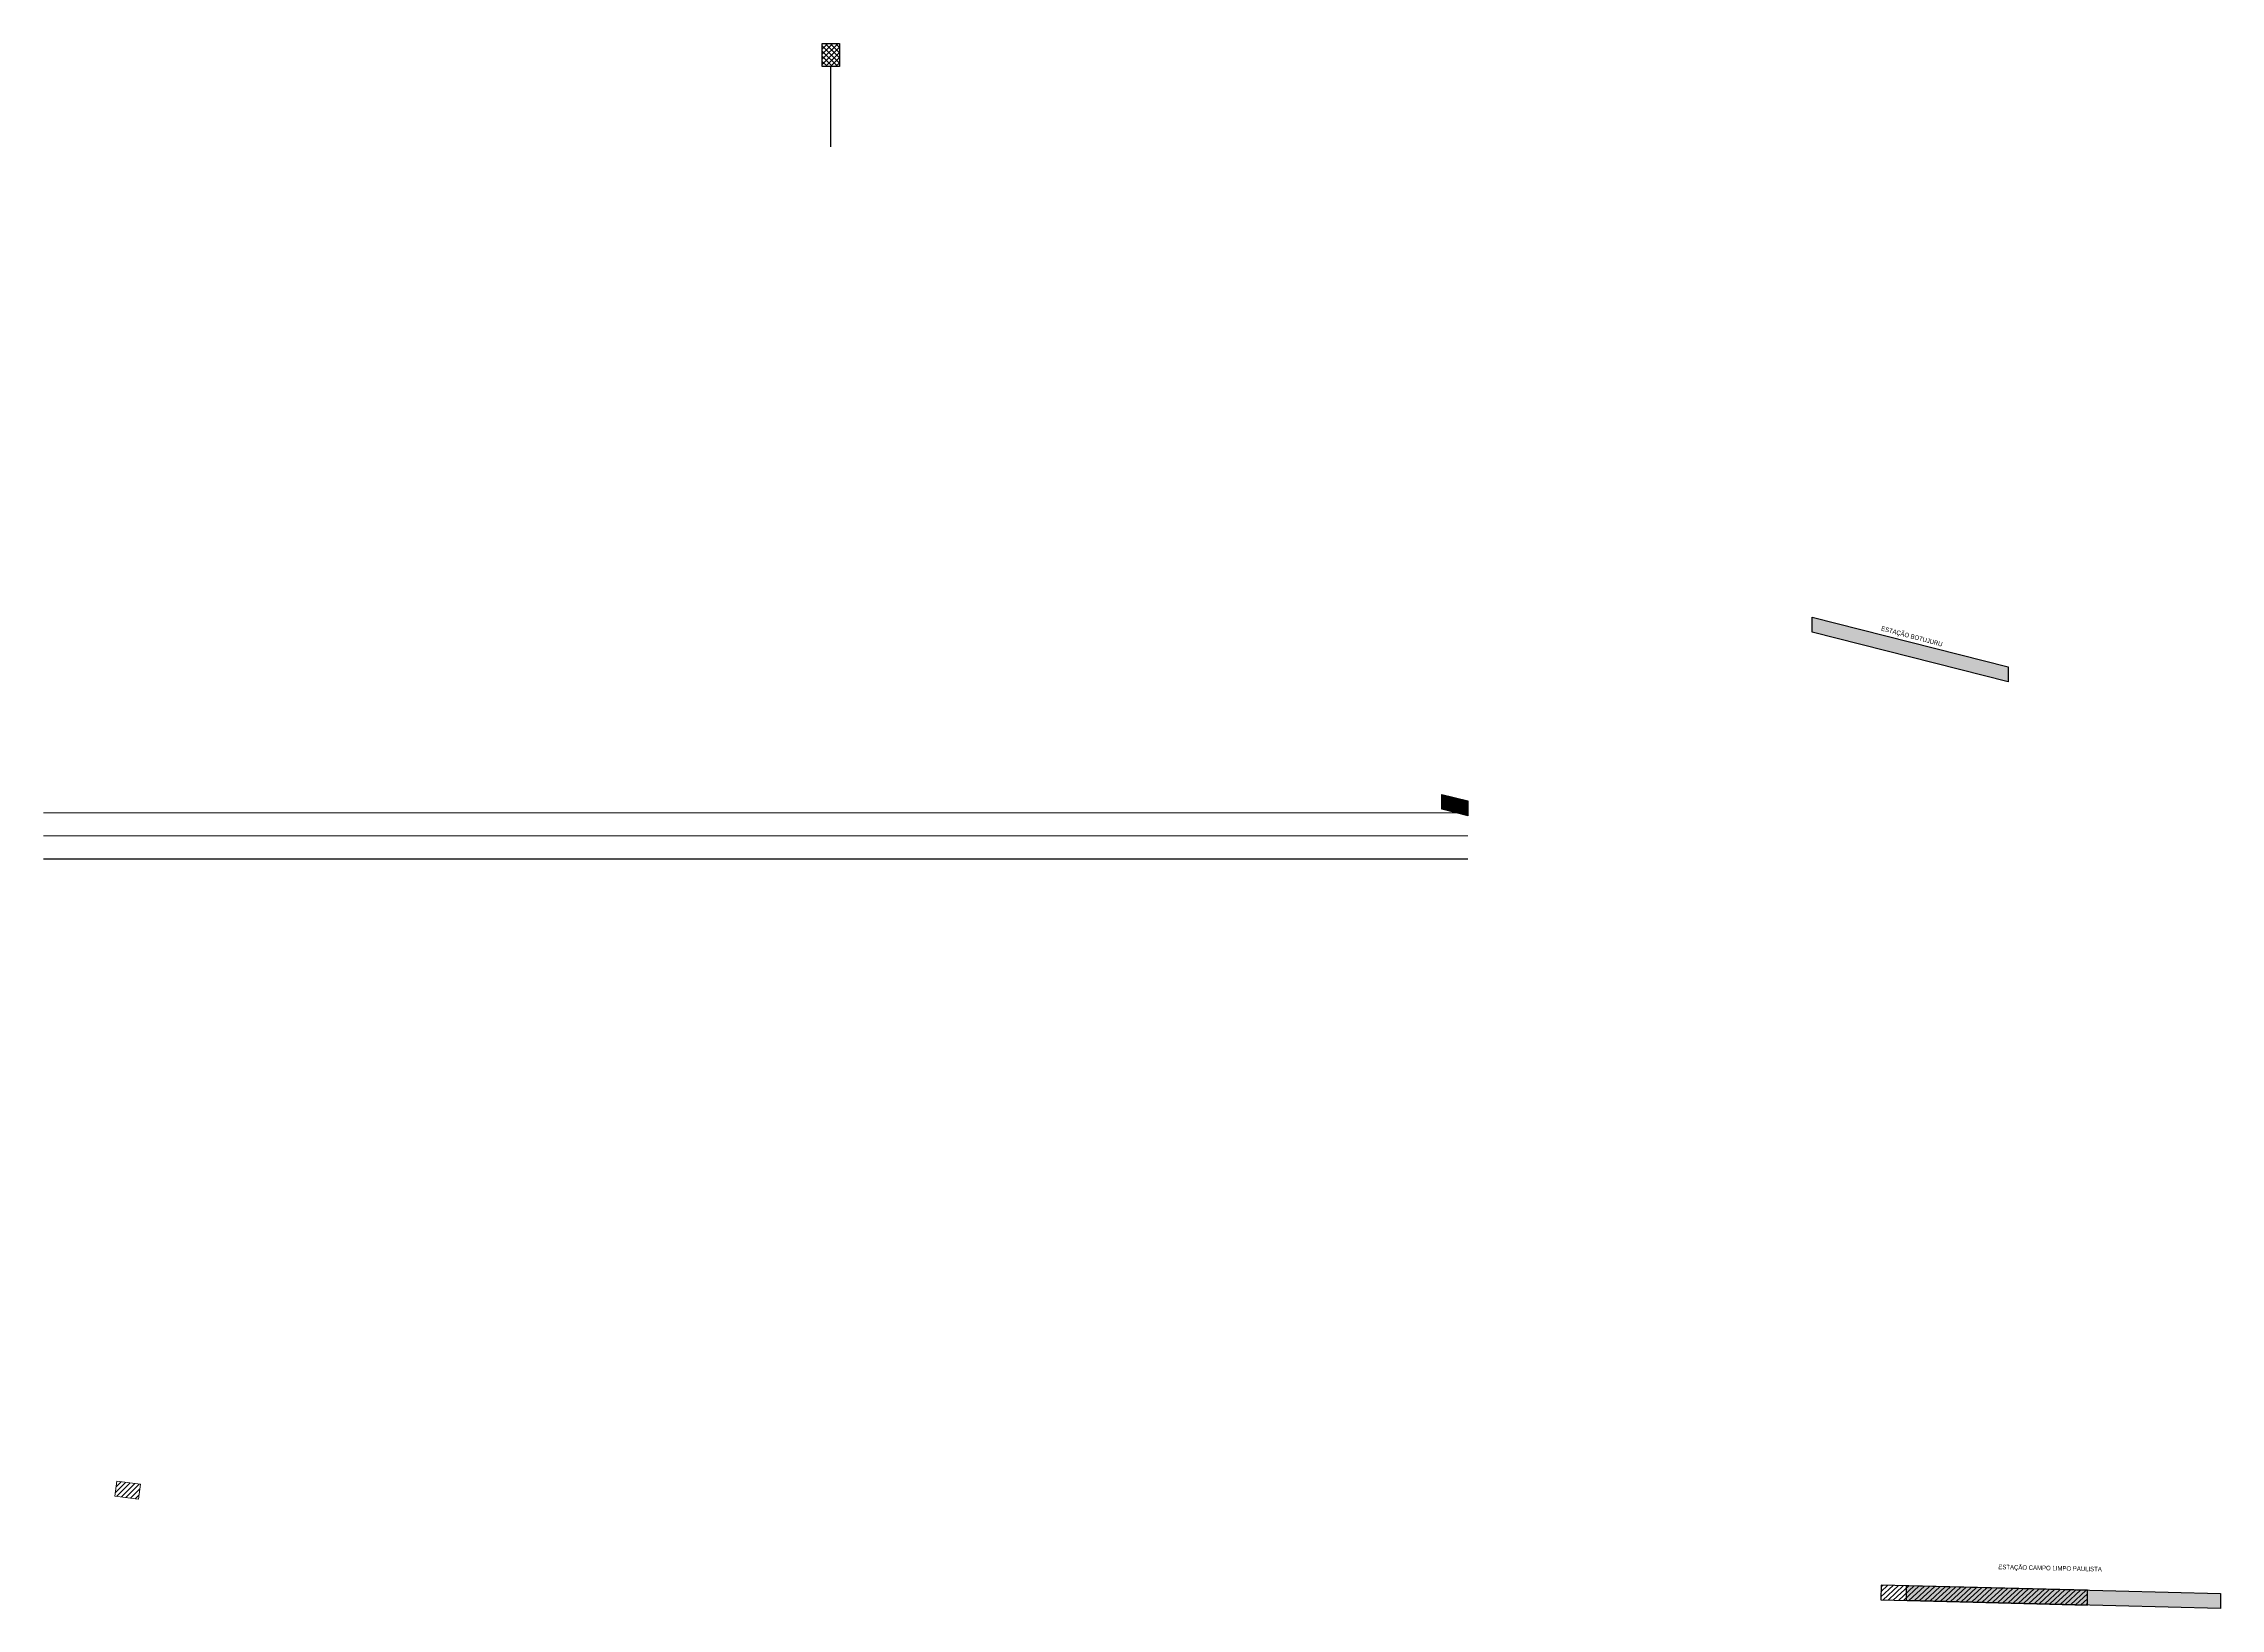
# Model space of a CAD drawing. Header units: metres. Extents: x 307545 to 341809, y 7387092 to 7434457.
# Drawn here: x 337500 to 339395, y 7389387 to 7390750 of the extents above; entities that cross this region are included whole.
import ezdxf

# ---------------------------------------------------------------- set-up
doc = ezdxf.new("R2010")
doc.units = ezdxf.units.M
doc.header["$LTSCALE"] = 10
doc.layers.add('F-VT-MALHA', color=8, linetype='Continuous', lineweight=0)
doc.layers.add('F-VT-OAE', color=10, linetype='Continuous', lineweight=0)
for name, color, linetype in [('U-VT-PLATAFORMA', 2, 'Continuous'), ('U-VT-PLATAFORMA EXISTENTE', 252, 'Continuous'), ('U-VT-PLATAFORMA PROJETADA', 3, 'Continuous'), ('U-VT-VIADUTO-EXISTENTE', 252, 'Continuous')]:
    doc.layers.add(name, color=color, linetype=linetype)
doc.styles.add('DIM', font='arial.ttf', dxfattribs={"width": 0.8, "height": 1.5})

# ---------------------------------------------------------------- blocks, each defined once
blk = doc.blocks.new('B-PF-VIADUTO-EXISTENTE')
at = {"layer": 'U-VT-VIADUTO-EXISTENTE'}
h = blk.add_hatch(dxfattribs=at)
h.set_pattern_fill('ANSI37', color=256)
h.set_pattern_definition([(45, (-7.5, 0), (-2.24506, 2.24506), []), (135, (-7.5, 0), (-2.24506, -2.24506), [])])
h.paths.add_polyline_path([(-7.5, 70), (-7.5, 90), (7.5, 90), (7.5, 70)])
at = {"layer": 'U-VT-VIADUTO-EXISTENTE', "color": 2}
blk.add_lwpolyline([(-7.5, 70), (-7.5, 90), (7.5, 90), (7.5, 70)], close=True, dxfattribs=at)

msp = doc.modelspace()

# ---------------------------------------------------------------- hatches: boundary and pattern name
at = {"layer": 'F-VT-OAE'}
h = msp.add_hatch(dxfattribs=at)
h.set_pattern_fill('ANSI31', color=256)
h.paths.add_polyline_path([(337562.1, 7389485.3), (337563.8, 7389498.2), (337584.4, 7389495.5), (337582.6, 7389482.6)])
at = {"layer": 'U-VT-PLATAFORMA'}
h = msp.add_hatch(color=252, dxfattribs=at)
h.dxf.hatch_style = 1
h.paths.add_polyline_path([(339210.5, 7390194.2), (339040, 7390237.5), (339040, 7390250.5), (339210.5, 7390207.2)])
h = msp.add_hatch(color=252, dxfattribs=at)
h.dxf.hatch_style = 1
h.paths.add_polyline_path([(338717.5, 7390096.2), (338740, 7390090.5), (338740, 7390077.5), (338717.5, 7390083.2)])
at = {"layer": 'U-VT-PLATAFORMA EXISTENTE'}
h = msp.add_hatch(color=256, dxfattribs=at)
h.dxf.hatch_style = 1
h.paths.add_polyline_path([(339122, 7389407.3), (339395.4, 7389400.5), (339395.4, 7389387.4), (339122, 7389394.2)])
at = {"layer": 'U-VT-PLATAFORMA PROJETADA'}
h = msp.add_hatch(dxfattribs=at)
h.set_pattern_fill('ANSI31', color=256, angle=-2.05505073)
h.paths.add_polyline_path([(339279.8, 7389390.3), (339279.7, 7389403.4), (339100, 7389407.8), (339099.6, 7389394.8), (339180.2, 7389392.9)])

# ---------------------------------------------------------------- linework, layer by layer
msp.add_line((337500, 7390040), (338740, 7390040))
msp.add_lwpolyline([(338185.5, 7390659.9), (338185.5, 7390729.9)])
at = {"layer": 'F-VT-MALHA'}
for p, q in [((337500, 7390080), (338740, 7390080)), ((337500, 7390060), (338740, 7390060))]:
    msp.add_line(p, q, dxfattribs=at)
at = {"layer": 'F-VT-OAE'}
msp.add_lwpolyline([(337562.1, 7389485.3), (337563.8, 7389498.2), (337584.4, 7389495.5), (337582.6, 7389482.6)], close=True, dxfattribs=at)
at = {"layer": 'U-VT-PLATAFORMA'}
for points in [[(339210.5, 7390194.2), (339040, 7390237.5), (339040, 7390250.5), (339210.5, 7390207.2)], [(338717.5, 7390096.2), (338740, 7390090.5), (338740, 7390077.5), (338717.5, 7390083.2)]]:
    msp.add_lwpolyline(points, close=True, dxfattribs=at)
at = {"layer": 'U-VT-PLATAFORMA PROJETADA'}
msp.add_lwpolyline([(339279.8, 7389390.3), (339279.7, 7389403.4), (339100, 7389407.8), (339099.6, 7389394.8), (339180.2, 7389392.9)], close=True, dxfattribs=at)
at = {"layer": 'U-VT-PLATAFORMA PROJETADA', "color": 2}
msp.add_lwpolyline([(339122, 7389407.3), (339395.4, 7389400.5), (339395.4, 7389387.4), (339122, 7389394.2)], close=True, dxfattribs=at)

# ---------------------------------------------------------------- block references
msp.add_blockref('B-PF-VIADUTO-EXISTENTE', (338185.5, 7390659.9))

# ---------------------------------------------------------------- texts
at = {"layer": 'U-VT-PLATAFORMA', "color": 3, "style": 'DIM', "width": 0.75}
for s, rotation, p in [('ESTAÇÃO BOTUJURU', 345.091, (339099.7, 7390238.9)), ('ESTAÇÃO CAMPO LIMPO PAULISTA', 358.7134, (339202, 7389421.6))]:
    msp.add_text(s, height=4, rotation=rotation, dxfattribs=at).set_placement(p)

doc.saveas('drawing.dxf')
